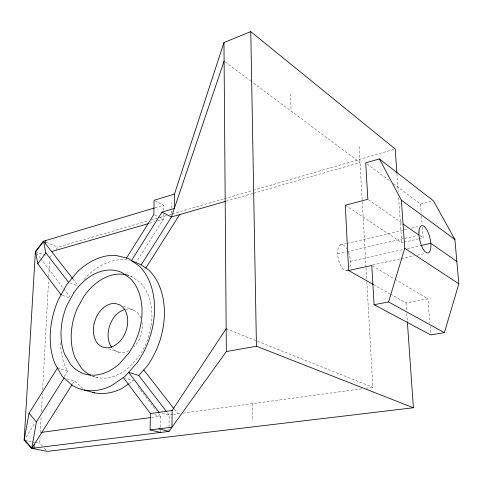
<?xml version="1.0" encoding="UTF-8"?>
<svg xmlns="http://www.w3.org/2000/svg" width="483" height="483" viewBox="0 0 483 483"><rect width="100%" height="100%" fill="white"/><g stroke="black" fill="none" stroke-linecap="round" stroke-linejoin="round"><path stroke-width="0.36" stroke-dasharray="2.42 1.81" d="M168.972 431.416L169.159 415.012L167.347 412.651M171.501 213.232L171.556 208.759M171.562 208.016L171.622 202.8M160.284 432.4L160.314 430.19M160.356 427.244L160.519 416.183L158.714 413.81M163.447 214.102L163.375 219.288L136.278 262.275M163.502 210.401L163.574 205.215L155.363 200.958M42.263 446.002L39.721 443.316L40.047 437.29M40.294 432.768L41.194 416.201M41.441 411.679L42.426 393.603M42.631 389.835L48.608 279.862M48.777 276.85L49.677 260.283M26.136 437.037L34.933 423.072M64.142 376.734L67.741 371.016L65.44 367.11A68.852 49.501 -70.6 0 1 60.441 342.205M72.408 384.076L74.418 380.9L82.551 388.133A68.852 49.501 -70.6 0 0 85.062 389.552M49.84 257.27L52.079 254.456M56.119 249.391L57.912 247.145L148.39 220.816M84.284 279.373L87.145 275.974A68.852 49.501 -70.6 0 1 125.586 259.637L129.154 260.512M129.251 383.454L133.459 380.568L125.538 378.225M154.952 207.799L163.574 205.215M151.282 219.976L157.072 218.292M159.97 217.447L166.484 215.551M169.376 214.712L171.55 214.078M172.274 213.866L223.665 198.918M224.39 198.706L252.615 190.489M253.34 190.278L394.49 149.211M149.676 223.249L154.717 221.788M157.603 220.954L163.375 219.288L158.925 217.06M226.008 201.206L252.808 193.466M253.533 193.254L360.016 162.511L251.257 81.355M393.428 183.709L420.536 204.11L432.031 201.23M340.358 244.972L346.233 243.583M346.963 243.408L408.636 228.839M411.57 228.145L418.918 226.406M337.629 253.871L346.426 251.842M347.162 251.673L417.529 235.444M345.291 205.221L401.796 242.701L403.22 242.381M403.933 242.218L418.181 238.964M418.894 238.801L423.168 237.823L422.347 227.336M350.435 261.315L403.051 249.554M407.435 248.57L419.854 245.793M346.353 270.649L347.814 270.329M372.665 264.913L400.443 258.864M401.174 258.701L414.336 255.833M417.258 255.199L425.3 253.448M390.373 294.111L406.034 302.968L427.926 298.844L429.804 322.892M151.565 417.403L160.519 416.183L152.568 414.094M172.811 414.511L169.159 415.012L161.237 412.893M173.542 414.414L180.153 413.514M183.135 413.11L361.689 388.815M366.15 388.211L372.846 387.3L366.839 282.048M24.856 440.327L31.932 441.752M32.645 441.891L34.764 442.319M35.476 442.464L39.721 443.316M66.829 378.799L74.418 380.9M57.417 368.07L67.741 371.016M92.664 376.142L98.152 377.718M108.663 348.804L119.947 352.457M62.404 295.3L69.757 297.981M123.642 306.288L134.014 310.213M69.926 282.887L77.902 285.93M226.165 328.712L372.846 387.3M35.398 251.486L47.086 256.165M46.277 242.315L57.912 247.145M126.643 274.549L131.883 276.729L140.263 282.676A53.48 38.435 -70.6 0 1 138.609 356.744L129.607 366.881A53.48 38.435 -70.6 0 1 92.591 376.118M154.475 214.832L158.291 216.746M373.407 284.517L389.721 293.742M372.429 265.837L394.37 278.884M395.016 279.271L427.926 298.844M368.481 199.727L402.279 223.273M420.095 235.686L423.168 237.823M225.313 61.993L250.653 80.903M366.917 163.767L390.415 181.445M44.297 448.152L46.326 450.301M73.084 279.138L78.107 285.592M174.224 409.071L177.919 413.816M36.611 253.074L40.24 257.856M40.693 258.453L63.382 288.315M63.834 288.912L70.186 297.274M137.969 386.503L156.462 410.84M420.536 204.11L421.236 213.1M421.472 216.094L422.118 224.341M430.039 325.898L430.739 334.912M396.948 173.741L398.215 191.733M398.638 197.728L401.796 242.701M406.034 302.968L406.559 310.448M406.764 313.443L407.296 320.929M359.111 146.621L365.981 267.008M366.023 267.763L366.796 281.293M290.524 93.799L291.08 111.072M252.398 403.685L252.681 421.085M347.826 270.263A13.276 5.832 76.9 0 1 339.549 262.867A13.276 5.832 76.9 0 1 338.734 246.789A13.276 5.832 76.9 0 1 346.74 248.781M348.394 252.114A13.276 5.832 76.9 0 1 349.909 267.021M125.538 309.277A22.417 16.344 -70.7 0 1 140.758 317.977M141.942 322.191A22.417 16.344 -70.7 0 1 134.093 346.812M128.858 350.749A22.417 16.344 -70.7 0 1 112.509 348.328M127.162 275.02A53.48 38.435 -70.6 0 1 131.883 276.729"/><path stroke-width="0.72" d="M226.165 328.712L172.141 410.496L171.966 427.207L168.972 431.416L31.739 448.345L24.15 440.182L35.398 251.486L43.536 241.18L154.228 208.016M396.899 172.992L395.209 148.999L250.78 31.624L223.961 42.534L174.478 194.069L174.321 208.481L161.962 212.122L131.442 260.627L141.205 264.871L148.975 270.226A68.852 49.501 -70.6 0 1 147.128 366.132L138.76 375.478L128.587 372.387L159.076 412.319M160.284 432.4L150.104 429.924L150.4 413.526L123.382 377.585L111.76 385.5A69.637 49.55 -70.5 0 1 72.184 385.319L62.277 376.432L55.122 364.128A69.637 49.55 -70.5 0 1 58.389 299.641L66.684 284.668L77.226 272.044A69.637 49.55 -70.5 0 1 115.811 255.404L128.327 258.471L139.219 266.006A69.637 49.55 -70.5 0 1 137.015 362.914L125.188 376.209L123.382 377.585M34.021 448.061L34.221 444.42M45.505 243.704L45.68 240.54M24.15 440.182L29.028 413.285L57.417 368.07M64.064 378.032L36.4 421.925L31.739 448.345L47.346 451.376L413.394 407.767L407.344 321.678M348.617 270.492L371.783 265.451L374.102 304.695L430.739 334.912L444.378 332.666L458.85 283.829L454.889 239.471L433.468 200.868L379.39 158.925L365.716 162.856L367.871 199.298L345.291 205.221L348.617 270.492L373.407 284.517M374.102 304.695L388.58 301.929L404.766 248.286L401.337 200.119L379.39 158.925M224.106 61.093L171.459 216.958L141.205 264.871M126.516 258.031L153.842 214.512L154.095 200.3L174.478 194.069M72.009 384.71L31.739 448.345L24.53 439.578M145.824 268.053L179.652 214.591M223.961 42.534L226.34 351.57L171.966 427.207L150.104 429.924M61.063 294.811L37.777 263.827L35.7 251.878L43.536 241.18L72.631 278.552M37.777 263.827L45.849 252.857L43.536 241.18M128.647 383.87L122.03 388.41A68.852 49.501 -70.6 0 1 92.513 392.383M51.615 251.558L148.233 223.665M225.283 201.411L171.459 216.958L161.962 212.122M420.584 245.63L430.818 243.341L456.858 261.478M226.34 351.57L256.443 346.233L413.394 407.767M150.4 413.526L172.141 410.496M41.876 432.327L150.817 417.505M158.829 428.819L168.972 431.416M84.277 390.071L94.632 392.86M388.58 301.929L444.378 332.666M404.766 248.286L458.85 283.829M403.039 223.997L418.99 235.106M401.337 200.119L454.889 239.471M29.028 413.285L36.4 421.925M143.741 369.912L173.765 408.479M45.849 252.857L68.598 282.38M138.76 375.478L166.442 411.468M35.398 251.486L35.7 251.878M250.78 31.624L256.443 346.233M111.694 347.313A22.417 16.344 -70.7 0 1 109.75 325.403A22.417 16.344 -70.7 0 1 124.91 309.434M90.617 375.225A53.48 38.435 -70.6 0 1 80.933 367.442L75.239 358.012A53.48 38.435 -70.6 0 1 77.431 308.027L83.897 296.423A53.48 38.435 -70.6 0 1 126.468 274.851M94.113 323.453L93.334 329.152L93.69 334.634L95.175 339.525A22.798 16.374 -70.6 0 0 114.091 345.894L118.371 342.827A22.798 16.374 -70.6 0 0 127.705 321.847A22.798 16.374 -70.6 0 0 119.488 304.719L115.389 303.517A22.798 16.374 -70.6 0 0 95.978 317.899L94.113 323.453M73.893 292.698L67.372 304.435A54.09 38.471 -70.5 0 0 64.982 354.92L70.645 364.424A54.09 38.471 -70.5 0 0 119.44 363.723L128.508 353.453A54.09 38.471 -70.5 0 0 130.434 278.619L122.054 272.641A54.09 38.471 -70.5 0 0 73.893 292.698M418.93 232.057A14.013 5.21 76.8 0 0 427.491 252.971A14.013 5.21 76.8 0 0 428.312 232.83A14.013 5.21 76.8 0 0 418.93 232.057"/></g></svg>
